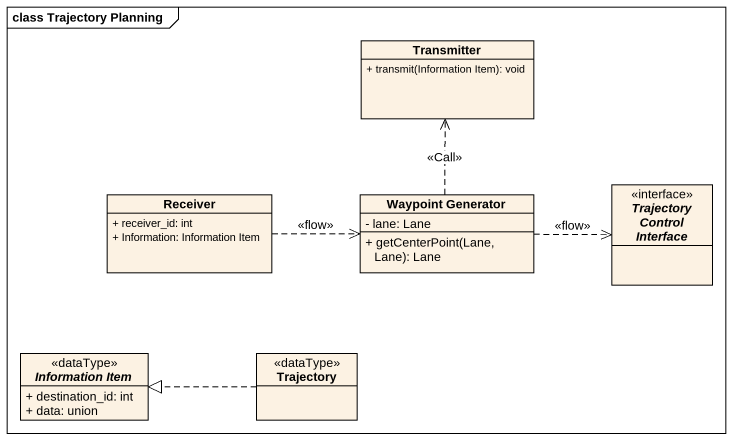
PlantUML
@startuml
mainframe class Trajectory Planning
hide circle
hide empty members
skinparam classAttributeIconSize 0
class Transmitter {
  + transmit(Information Item): void
}
class Receiver {
  + receiver_id: int
  + Information: Information Item
}
class "Waypoint Generator" as Waypoint_Generator {
  - lane: Lane
  + getCenterPoint(Lane, Lane): Lane
}
interface "Trajectory Control Interface" as Trajectory_Control_Interface
abstract class "Information Item" as Information_Item <<dataType>> {
  + destination_id: int
  + data: union
}
class Trajectory <<dataType>>
Receiver .right.> Waypoint_Generator : <<flow>>
Waypoint_Generator .up.> Transmitter : <<Call>>
Waypoint_Generator .right.> Trajectory_Control_Interface : <<flow>>
Trajectory .left.|> Information_Item
@enduml
